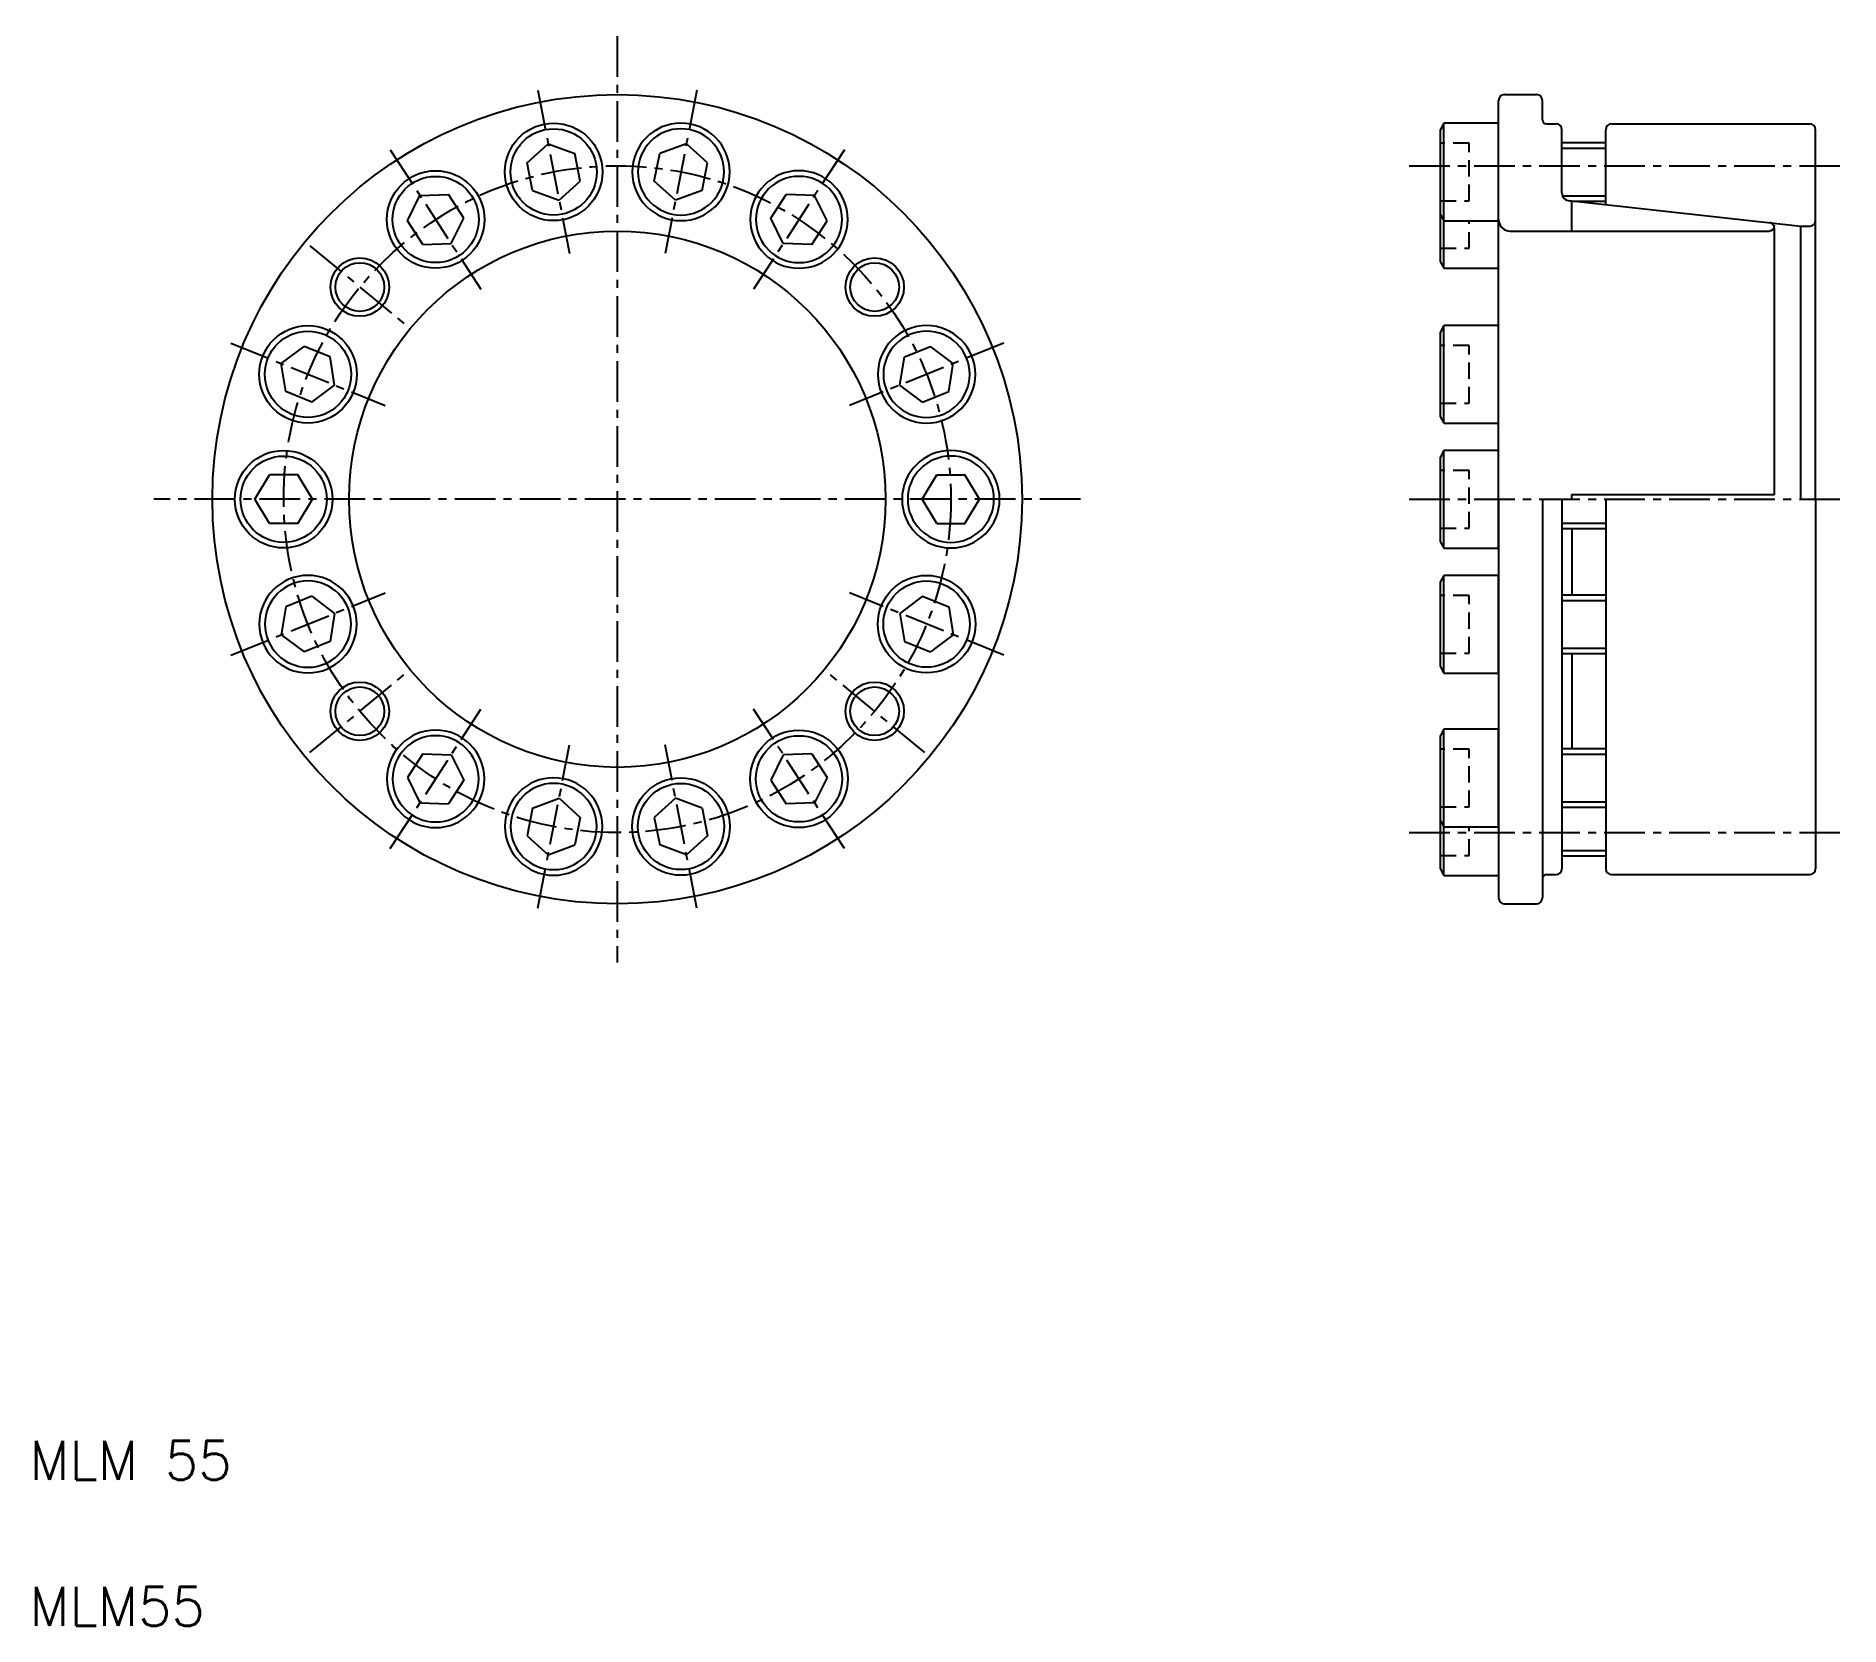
# Model space of a CAD drawing. Extents: x 2 to 187, y -6 to 157.
import ezdxf

# ---------------------------------------------------------------- set-up
doc = ezdxf.new("R2010")
doc.units = 0
doc.header["$LTSCALE"] = 3.333333
doc.linetypes.add('CENTER', pattern=[2, 1.25, -0.25, 0.25, -0.25])
doc.linetypes.add('DASHED', pattern=[0.75, 0.5, -0.25])
doc.layers.get('0').update_dxf_attribs({"linetype": 'CONTINUOUS'})
doc.layers.add('CENTER', color=1, linetype='CENTER')
doc.styles.get("Standard").update_dxf_attribs({"font": 'ROMANS', "bigfont": 'bigfont'})

# ---------------------------------------------------------------- blocks, each defined once
blk = doc.blocks.new('FB56')
at = {"color": 0}
for p, q in [((-2.5, 1.44338), (0, 2.95)), ((0, 2.95), (2.5, 1.44338)), ((-2.5, -1.44338), (-2.5, 1.44338)), ((2.5, -1.44338), (2.5, 1.44338)), ((-2.5, -1.44338), (0, -2.95)), ((0, -2.95), (2.5, -1.44338))]:
    blk.add_line(p, q, dxfattribs=at)
for radius in [5, 4.42265]:
    blk.add_circle((0, 0), radius, dxfattribs=at)

msp = doc.modelspace()

# ---------------------------------------------------------------- linework, layer by layer
at = {"color": 7, "linetype": 'CONTINUOUS'}
for p, q in [((152.19, 109.22), (152.19, 150.12)), ((152.79, 150.72), (156.09, 150.72)), ((156.69, 148.13), (156.69, 150.12)), ((146.59, 147.78), (146.19, 147.08)), ((146.19, 147.08), (146.19, 138.47)), ((152.19, 147.78), (146.59, 147.78)), ((146.59, 137.78), (146.59, 147.78)), ((152.19, 137.78), (152.19, 147.78)), ((157.1, 147.72), (158.09, 147.72)), ((158.69, 140.63), (158.69, 147.12)), ((163.19, 139.45), (163.19, 147.12)), ((163.79, 147.72), (184.09, 147.72)), ((184.69, 109.22), (184.69, 147.12)), ((158.69, 145.23), (163.19, 145.23)), ((158.75, 140.33), (163.19, 140.33)), ((159.49, 139.83), (159.69, 139.83)), ((159.69, 139.83), (183.19, 137.22)), ((159.69, 136.72), (159.69, 139.83)), ((146.19, 138.47), (146.19, 133.6)), ((146.19, 138.47), (146.59, 137.78)), ((146.59, 132.91), (146.59, 138.47)), ((146.59, 137.78), (152.19, 137.78)), ((180.49, 109.72), (180.49, 136.99)), ((183.19, 109.22), (183.19, 137.22)), ((183.19, 137.22), (184.09, 137.22)), ((153.39, 136.72), (179.89, 136.72)), ((146.19, 133.6), (146.59, 132.91)), ((146.59, 132.91), (152.19, 132.91)), ((146.59, 127.02), (146.19, 126.32)), ((146.19, 126.32), (146.19, 117.71)), ((152.19, 127.02), (146.59, 127.02)), ((146.59, 117.02), (146.59, 127.02)), ((152.19, 117.02), (152.19, 127.02)), ((146.19, 117.71), (146.59, 117.02)), ((146.59, 117.02), (152.19, 117.02)), ((146.59, 114.21), (146.19, 113.51)), ((146.19, 113.51), (146.19, 104.9)), ((152.19, 114.21), (146.59, 114.21)), ((146.59, 104.21), (146.59, 114.21)), ((152.19, 104.21), (152.19, 114.21)), ((152.19, 109.22), (152.19, 68.32)), ((156.69, 109.22), (156.69, 68.32)), ((158.69, 109.22), (158.69, 71.32)), ((159.69, 109.22), (159.69, 109.72)), ((159.69, 109.72), (180.49, 109.72)), ((163.19, 109.22), (163.19, 71.32)), ((184.69, 109.22), (184.69, 71.32)), ((158.69, 106.76), (163.19, 106.76)), ((159.69, 106.21), (159.69, 99.39)), ((146.19, 104.9), (146.59, 104.21)), ((146.59, 104.21), (152.19, 104.21)), ((146.59, 101.39), (146.19, 100.7)), ((146.19, 100.7), (146.19, 92.09)), ((152.19, 101.39), (146.59, 101.39)), ((146.59, 91.39), (146.59, 101.39)), ((152.19, 91.39), (152.19, 101.39)), ((158.69, 98.84), (163.19, 98.84)), ((158.69, 93.94), (163.19, 93.94)), ((159.69, 93.39), (159.69, 83.62)), ((146.19, 92.09), (146.59, 91.39)), ((146.59, 91.39), (152.19, 91.39)), ((146.59, 85.62), (146.19, 84.92)), ((152.19, 85.62), (146.59, 85.62)), ((146.59, 75.62), (146.59, 85.62)), ((152.19, 75.62), (152.19, 85.62)), ((146.19, 84.92), (146.19, 76.31)), ((158.69, 83.07), (163.19, 83.07)), ((158.69, 78.17), (163.19, 78.17)), ((146.19, 76.31), (146.19, 71.33)), ((146.19, 76.31), (146.59, 75.62)), ((146.59, 70.63), (146.59, 76.31)), ((146.59, 75.62), (152.19, 75.62)), ((158.69, 73.18), (163.19, 73.18)), ((146.19, 71.33), (146.59, 70.63)), ((146.59, 70.63), (152.19, 70.63)), ((157.1, 70.72), (158.09, 70.72)), ((163.79, 70.72), (184.09, 70.72)), ((152.79, 67.72), (156.09, 67.72))]:
    msp.add_line(p, q, dxfattribs=at)
at = {"color": 3, "linetype": 'DASHED'}
for p, q in [((149.19, 145.73), (146.19, 145.73)), ((149.19, 139.83), (149.19, 145.73)), ((146.19, 139.83), (149.19, 139.83)), ((149.19, 134.96), (149.19, 137.78)), ((146.19, 134.96), (149.19, 134.96)), ((149.19, 124.97), (146.19, 124.97)), ((149.19, 119.07), (149.19, 124.97)), ((146.19, 119.07), (149.19, 119.07)), ((149.19, 112.16), (146.19, 112.16)), ((149.19, 106.26), (149.19, 112.16)), ((146.19, 106.26), (149.19, 106.26)), ((149.19, 99.34), (146.19, 99.34)), ((149.19, 93.44), (149.19, 99.34)), ((146.19, 93.44), (149.19, 93.44)), ((149.19, 83.57), (146.19, 83.57)), ((149.19, 77.67), (149.19, 83.57)), ((146.19, 77.67), (149.19, 77.67)), ((149.19, 72.68), (149.19, 75.62)), ((146.19, 72.68), (149.19, 72.68))]:
    msp.add_line(p, q, dxfattribs=at)
at = {"color": 7, "linetype": 'CONTINUOUS'}
for points in [[(163.19, 145.78), (158.69, 145.78)], [(159.69, 139.78), (163.19, 139.78)], [(158.69, 106.21), (163.19, 106.21)], [(163.19, 99.39), (158.69, 99.39)], [(158.69, 93.39), (163.19, 93.39)], [(163.19, 83.62), (158.69, 83.62)], [(158.69, 77.62), (163.19, 77.62)], [(158.69, 72.63), (163.19, 72.63)]]:
    msp.add_lwpolyline(points, dxfattribs=at)
for centre, radius in [((61.84, 109.22), 41.5), ((61.84, 109.22), 27.5), ((35.45, 130.98), 3), ((35.45, 130.98), 2.5), ((88.23, 130.98), 3), ((88.23, 130.98), 2.5), ((35.45, 87.47), 3), ((35.45, 87.47), 2.5), ((88.23, 87.47), 3), ((88.23, 87.47), 2.5)]:
    msp.add_circle(centre, radius, dxfattribs=at)
for centre, radius, start, end in [((152.79, 150.12), 0.6, 90, 180), ((156.09, 150.12), 0.6, 360, 90), ((157.1, 148.13), 0.41, 180, 270), ((158.09, 147.12), 0.6, 360, 90), ((163.79, 147.12), 0.6, 90, 180), ((184.09, 147.12), 0.6, 360, 90), ((159.49, 140.63), 0.8, 180, 270), ((153.39, 137.92), 1.2, 180, 270), ((179.89, 137.32), 0.6, 270, 0), ((179.89, 136.99), 0.6, 360, 83.6601), ((184.09, 137.82), 0.6, 270, 0), ((157.1, 70.31), 0.41, 90, 180), ((158.09, 71.32), 0.6, 270, 0), ((163.79, 71.32), 0.6, 180, 270), ((184.09, 71.32), 0.6, 270, 0), ((152.79, 68.32), 0.6, 180, 270), ((156.09, 68.32), 0.6, 270, 0)]:
    msp.add_arc(centre, radius, start, end, dxfattribs=at)
at = {"layer": 'CENTER', "color": 1, "linetype": 'CENTER'}
for p, q in [((61.84, 156.72), (61.84, 61.72)), ((53.69, 151.17), (56.95, 134.42)), ((70, 151.17), (66.74, 134.42)), ((38.57, 145.06), (47.86, 130.75)), ((85.12, 145.06), (75.82, 130.75)), ((143.03, 143.42), (187.19, 143.42)), ((30.32, 135.21), (40.58, 126.75)), ((22.22, 125.23), (38.05, 118.84)), ((101.46, 125.23), (85.64, 118.84)), ((109.34, 109.22), (14.34, 109.22)), ((143.03, 109.22), (187.19, 109.22)), ((22.22, 93.22), (38.05, 99.61)), ((101.46, 93.22), (85.64, 99.61)), ((30.32, 83.24), (40.58, 91.7)), ((93.36, 83.24), (83.1, 91.7)), ((38.57, 73.38), (47.86, 87.7)), ((85.12, 73.38), (75.82, 87.7)), ((53.69, 67.28), (56.95, 84.03)), ((70, 67.28), (66.74, 84.03)), ((143.03, 75.02), (187.19, 75.02))]:
    msp.add_line(p, q, dxfattribs=at)
msp.add_circle((61.84, 109.22), 34.2, dxfattribs=at)

# ---------------------------------------------------------------- block references
at = {"color": 7, "linetype": 'CONTINUOUS'}
for p, rotation in [((55.32, 142.79), 11), ((43.22, 137.91), 32.99999999999979), ((30.13, 122.03), 67.99999999999979), ((27.64, 109.22), 89.99999999999957), ((93.55, 96.41), 247.9999999999998), ((80.47, 80.54), 212.9999999999998), ((68.37, 75.65), 190.9999999999999)]:
    msp.add_blockref('FB56', p, dxfattribs=dict(at, rotation=rotation))
at = {"color": 7, "linetype": 'CONTINUOUS', "xscale": -1}
for p, rotation in [((68.37, 142.79), 348.9999999999998), ((80.47, 137.91), 327.0000000000003), ((93.55, 122.03), 292.0000000000003), ((96.04, 109.22), 270.0000000000004), ((30.13, 96.41), 112.0000000000001), ((43.22, 80.54), 147.0000000000002), ((55.32, 75.65), 169)]:
    msp.add_blockref('FB56', p, dxfattribs=dict(at, rotation=rotation))

# ---------------------------------------------------------------- texts
at = {"color": 7, "linetype": 'CONTINUOUS'}
for s, p in [('MLM 55', (1.57, 8.66)), ('MLM55', (1.57, -6.34))]:
    msp.add_text(s, height=4, dxfattribs=at).set_placement(p)

doc.saveas('drawing.dxf')
